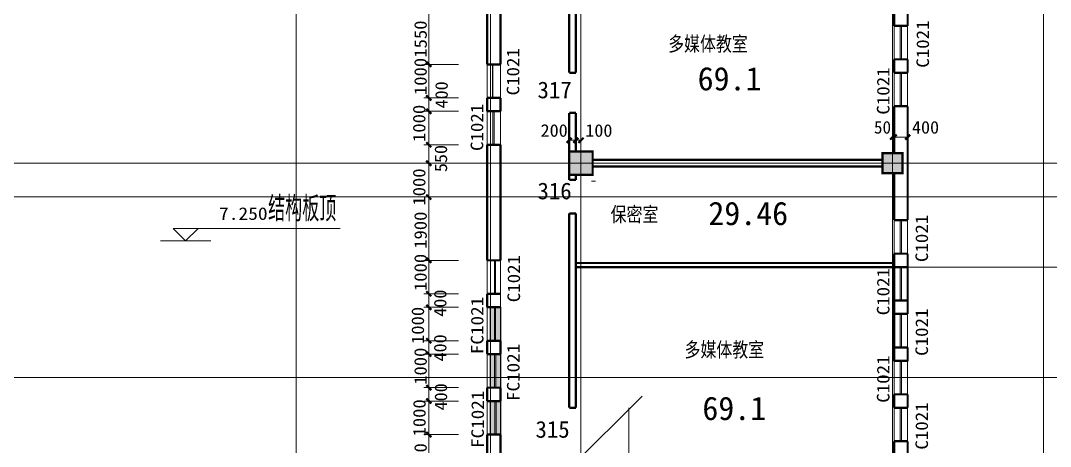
# Model space of a CAD drawing. Extents: x -307567 to 704339, y -10277 to 165507.
# Drawn here: x 149430 to 180165, y 108725 to 121436 of the extents above; entities that cross this region are included whole.
import ezdxf
from ezdxf.enums import TextEntityAlignment as Align

# ---------------------------------------------------------------- set-up
doc = ezdxf.new("R2010")
doc.units = 0
doc.header["$MEASUREMENT"] = 0
doc.layers.add('wode', color=250, linetype='CONTINUOUS', lineweight=0)
doc.layers.add('ziti', color=32, linetype='CONTINUOUS', lineweight=0)
doc.layers.add('中文', color=4, linetype='CONTINUOUS')
doc.styles.add('HZ', font='txt', dxfattribs={"width": 0.7, "height": 5, "bigfont": 'STF:宋体'})
doc.styles.get("Standard").update_dxf_attribs({"font": 'txt', "height": 3})

msp = doc.modelspace()

# ---------------------------------------------------------------- hatches: boundary and pattern name
at = {"layer": '中文'}
h = msp.add_hatch(color=0, dxfattribs=at)
h.paths.add_polyline_path([(163754.59885, 112879.40978), (163607.3839, 112879.40978), (163607.3839, 111879.41923), (163754.59885, 111879.41923)])
h.paths.add_polyline_path([(163607.3839, 112879.40978), (163569.88437, 112879.40978), (163569.88437, 111879.41923), (163607.3839, 111879.41923)])
h.paths.add_polyline_path([(163569.88437, 112879.40978), (163454.6026, 112879.40978), (163454.6026, 111879.41923), (163569.88437, 111879.41923)])
h = msp.add_hatch(color=0, dxfattribs=at)
h.paths.add_polyline_path([(163754.59885, 110779.43603), (163614.37844, 110779.43603), (163614.37844, 110479.43978), (163754.59885, 110479.43978)])
h.paths.add_polyline_path([(163614.37844, 110779.43603), (163576.87891, 110779.43603), (163576.87891, 110479.43978), (163614.37844, 110479.43978)])
h.paths.add_polyline_path([(163576.87891, 110779.43603), (163454.6026, 110779.43603), (163454.6026, 110479.43978), (163576.87891, 110479.43978)])
h.paths.add_polyline_path([(163576.87891, 111479.42117), (163454.6026, 111479.42117), (163454.6026, 110779.43603), (163576.87891, 110779.43603)])
h.paths.add_polyline_path([(163614.37844, 111479.42117), (163576.87891, 111479.42117), (163576.87891, 110779.43603), (163614.37844, 110779.43603)])
h.paths.add_polyline_path([(163754.59885, 111479.42117), (163614.37844, 111479.42117), (163614.37844, 110779.43603), (163754.59885, 110779.43603)])
h.paths.add_polyline_path([(163754.59885, 110079.44173), (163621.37298, 110079.44173), (163621.37298, 109079.45117), (163754.59885, 109079.45117)])
h.paths.add_polyline_path([(163583.87345, 110079.44173), (163454.6026, 110079.44173), (163454.6026, 109079.45117), (163583.87345, 109079.45117)])
h.paths.add_polyline_path([(163621.37298, 110079.44173), (163583.87345, 110079.44173), (163583.87345, 109079.45117), (163621.37298, 109079.45117)])

# ---------------------------------------------------------------- linework, layer by layer
at = {"layer": 'wode', "color": 0}
for p, q in [((157654.69952, 147245.49632), (157654.69952, 95169.51457)), ((163454.6026, 147245.49632), (163454.6026, 95169.51457)), ((166154.56886, 147245.49632), (166154.56886, 95169.51457)), ((175454.45261, 147245.49632), (175454.45261, 95169.51457)), ((179954.39636, 147245.49632), (179954.39636, 95169.51457)), ((161612.47475, 120179.31243), (161612.47475, 121679.29368)), ((175504.4764, 120279.31423), (175504.4764, 121279.30478)), ((175685.71192, 120279.31423), (175685.71192, 121279.30478)), ((175723.21145, 120279.31423), (175723.21145, 121279.30478)), ((175904.44698, 120279.31423), (175904.44698, 121279.30478)), ((161462.47663, 120129.3161), (162501.95338, 120129.3161)), ((161612.47475, 119129.32555), (161612.47475, 120129.3161)), ((163354.62827, 120129.3161), (163354.62827, 117729.3461)), ((163514.14776, 119138.86523), (163514.14776, 120138.85578)), ((163526.6354, 119138.86523), (163526.6354, 120138.85578)), ((163754.59885, 120129.3161), (163754.59885, 117729.3461)), ((175504.4764, 118879.33478), (175504.4764, 119879.31618)), ((175685.71192, 118879.33478), (175685.71192, 119879.31618)), ((175723.21145, 118879.33478), (175723.21145, 119879.31618)), ((175904.44698, 118879.33478), (175904.44698, 119879.31618)), ((161462.47663, 119129.32555), (162501.95338, 119129.32555)), ((161612.47475, 118729.33665), (161612.47475, 119129.32555)), ((161462.47663, 118729.33665), (162501.95338, 118729.33665)), ((161612.47475, 117729.3461), (161612.47475, 118729.33665)), ((163526.6354, 117725.88545), (163526.6354, 118725.876)), ((163564.13493, 117725.88545), (163564.13493, 118725.876)), ((175454.45261, 118107.78375), (175454.45261, 117957.77647)), ((175504.4764, 118107.78375), (175504.4764, 117957.77647)), ((175904.44698, 118107.78375), (175904.44698, 117957.77647)), ((161462.47663, 117729.3461), (162501.95338, 117729.3461)), ((161612.47475, 117179.34993), (161612.47475, 117779.34243)), ((165804.58544, 118012.53348), (165804.58544, 117730.62782)), ((165804.58544, 117862.53536), (166004.57073, 117862.53536)), ((166004.57073, 118012.53348), (166004.57073, 117730.62782)), ((166004.57073, 117862.53536), (166154.56886, 117862.53536)), ((166154.56886, 118012.53348), (166154.56886, 117730.62782)), ((175454.45261, 117957.78563), (175504.4764, 117957.78563)), ((175504.4764, 117957.78563), (175904.44698, 117957.78563)), ((195197.62623, 117179.34993), (118974.00627, 117179.34993)), ((161462.47663, 117179.34993), (162501.95338, 117179.34993)), ((161612.47475, 114279.38923), (161612.47475, 117179.34993)), ((166467.08936, 116641.8597), (166588.08394, 116641.8597)), ((195197.62623, 116179.36853), (118974.00627, 116179.36853)), ((165438.01287, 116179.36853), (164574.27855, 116179.36853)), ((175504.4764, 114479.38367), (175504.4764, 115479.37423)), ((175685.71192, 114479.38367), (175685.71192, 115479.37423)), ((175723.21145, 114479.38367), (175723.21145, 115479.37423)), ((175904.44698, 114479.38367), (175904.44698, 115479.37423)), ((154353.34918, 114857.39103), (153978.35387, 115232.38635)), ((153978.35387, 115232.38635), (158965.31546, 115232.38635)), ((154728.3445, 115232.38635), (154353.34918, 114857.39103)), ((153603.35856, 114857.39103), (155103.33981, 114857.39103)), ((161462.47663, 114279.38923), (162501.95338, 114279.38923)), ((161612.47475, 113279.39867), (161612.47475, 114279.38923)), ((163354.62827, 114279.38923), (163354.62827, 110479.43978)), ((163569.88437, 113279.39867), (163569.88437, 114279.38923)), ((163607.3839, 113279.39867), (163607.3839, 114279.38923)), ((163754.59885, 114279.38923), (163754.59885, 110479.43978)), ((175504.4764, 114079.39478), (175504.4764, 111679.42478)), ((175685.71192, 113079.40423), (175685.71192, 114079.39478)), ((175723.21145, 113079.40423), (175723.21145, 114079.39478)), ((175904.44698, 114079.39478), (175904.44698, 111679.42478)), ((175904.44698, 114079.39478), (195347.62435, 114079.39478)), ((161462.47663, 113279.39867), (162501.95338, 113279.39867)), ((161612.47475, 112879.40978), (161612.47475, 113279.39867)), ((161462.47663, 112879.40978), (162501.95338, 112879.40978)), ((161612.47475, 111879.41923), (161612.47475, 112879.40978)), ((163569.88437, 111879.41923), (163569.88437, 112879.40978)), ((163607.3839, 111879.41923), (163607.3839, 112879.40978)), ((175685.71192, 111679.42478), (175685.71192, 112679.40617)), ((175723.21145, 111679.42478), (175723.21145, 112679.40617)), ((161462.47663, 111879.41923), (162501.95338, 111879.41923)), ((161612.47475, 111479.42117), (161612.47475, 111879.41923)), ((161462.47663, 111479.42117), (162501.95338, 111479.42117)), ((161612.47475, 110479.43978), (161612.47475, 111479.42117)), ((163576.87891, 110479.43978), (163576.87891, 111479.42117)), ((163614.37844, 110479.43978), (163614.37844, 111479.42117)), ((175504.4764, 110279.43617), (175504.4764, 111279.42673)), ((175685.71192, 110279.43617), (175685.71192, 111279.42673)), ((175723.21145, 110279.43617), (175723.21145, 111279.42673)), ((175904.44698, 110279.43617), (175904.44698, 111279.42673)), ((195197.62623, 110779.43603), (118974.00627, 110779.43603)), ((161462.47663, 110479.43978), (162501.95338, 110479.43978)), ((161612.47475, 110079.44173), (161612.47475, 110479.43978)), ((161462.47663, 110079.44173), (162501.95338, 110079.44173)), ((161612.47475, 109079.45117), (161612.47475, 110079.44173)), ((163354.62827, 109079.45117), (163354.62827, 110079.44173)), ((163583.87345, 109079.45117), (163583.87345, 110079.44173)), ((163621.37298, 109079.45117), (163621.37298, 110079.44173)), ((163754.59885, 109079.45117), (163754.59885, 110079.44173)), ((165844.53855, 108091.99403), (167976.40887, 110223.90098)), ((167584.89766, 107179.48103), (167584.89766, 109879.44728)), ((175504.4764, 108879.45673), (175504.4764, 109879.44728)), ((175685.71192, 108879.45673), (175685.71192, 109879.44728)), ((175723.21145, 108879.45673), (175723.21145, 109879.44728)), ((175904.44698, 108879.45673), (175904.44698, 109879.44728)), ((161462.47663, 109079.45117), (162501.95338, 109079.45117)), ((161612.47475, 107179.48103), (161612.47475, 109079.45117))]:
    msp.add_line(p, q, dxfattribs=at)
at = {"layer": 'wode', "color": 0, "const_width": 67.49915}
for points in [[(165804.58544, 125679.24673), (165804.58544, 119879.31618)], [(166004.57073, 124479.26173), (166004.57073, 119879.31618)], [(163354.62827, 120129.3161), (163354.62827, 123229.2804)], [(163754.59885, 120129.3161), (163754.59885, 123229.2804)], [(175504.4764, 121279.30478), (175504.4764, 121679.29368)], [(175904.44698, 121279.30478), (175904.44698, 121679.29368)], [(175904.44698, 121279.30478), (175504.4764, 121279.30478)], [(161537.47569, 120204.31516), (161687.47381, 120054.31704)], [(175504.4764, 119879.31618), (175504.4764, 120279.31423)], [(175904.44698, 120279.31423), (175504.4764, 120279.31423)], [(175904.44698, 119879.31618), (175904.44698, 120279.31423)], [(163354.62827, 120129.3161), (163754.59885, 120129.3161)], [(166004.57073, 119879.31618), (165804.58544, 119879.31618)], [(175904.44698, 119879.31618), (175504.4764, 119879.31618)], [(161537.47569, 119204.32461), (161687.47381, 119054.32649)], [(163354.62827, 119129.32555), (163754.59885, 119129.32555)], [(163354.62827, 118729.33665), (163354.62827, 119129.32555)], [(163754.59885, 118729.33665), (163754.59885, 119129.32555)], [(161537.47569, 118804.33572), (161687.47381, 118654.33759)], [(163354.62827, 118729.33665), (163754.59885, 118729.33665)], [(165804.58544, 117529.35165), (165804.58544, 118679.33118)], [(166004.57073, 118679.33118), (165804.58544, 118679.33118)], [(166004.57073, 117529.35165), (166004.57073, 118679.33118)], [(175504.4764, 117479.34618), (175504.4764, 118879.33478)], [(175904.44698, 118879.33478), (175504.4764, 118879.33478)], [(175904.44698, 117179.34993), (175904.44698, 118879.33478)], [(175379.45354, 117882.78657), (175529.45167, 118032.78469)], [(175429.47733, 117882.78657), (175579.47546, 118032.78469)], [(175829.44792, 117882.78657), (175979.44604, 118032.78469)], [(161537.47569, 117804.34516), (161687.47381, 117654.34704)], [(163354.62827, 117729.3461), (163754.59885, 117729.3461)], [(163354.62827, 114279.38923), (163354.62827, 117728.34819)], [(163754.59885, 114279.38923), (163754.59885, 117728.34819)], [(165729.58637, 117787.53629), (165879.5845, 117937.53442)], [(165929.57167, 117787.53629), (166079.56979, 117937.53442)], [(166079.56979, 117787.53629), (166229.56792, 117937.53442)], [(165804.58544, 117529.35165), (165804.58544, 116829.35735), (166504.58889, 116829.35735), (166504.58889, 117529.35165), (165804.58544, 117529.35165), (165804.58544, 116829.35735)], [(175154.45636, 117479.34618), (175154.45636, 116879.35368), (175754.44886, 116879.35368), (175754.44886, 117479.34618), (175154.45636, 117479.34618), (175154.45636, 116879.35368)], [(161537.47569, 117254.34899), (161687.47381, 117104.35086)], [(166504.58889, 117279.35173), (175154.45636, 117279.35173)], [(166504.58889, 117079.35728), (175154.45636, 117079.35728)], [(175904.44698, 116179.36853), (175904.44698, 117179.34993)], [(165804.58544, 116829.35735), (165804.58544, 116679.35923)], [(166004.57073, 116829.35735), (166004.57073, 116679.35923)], [(175504.4764, 116179.36853), (175504.4764, 116879.35368)], [(166004.57073, 116679.35923), (165804.58544, 116679.35923)], [(161537.47569, 116243.36309), (161687.47381, 116093.36496)], [(175504.4764, 116179.36853), (175504.4764, 115479.37423)], [(175904.44698, 116179.36853), (175904.44698, 115479.37423)], [(165804.58544, 115679.36867), (165804.58544, 109879.44728)], [(166004.57073, 115679.36867), (165804.58544, 115679.36867)], [(166004.57073, 115679.36867), (166004.57073, 109879.44728)], [(175904.44698, 115479.37423), (175504.4764, 115479.37423)], [(161537.47569, 114354.38829), (161687.47381, 114204.39016)], [(175504.4764, 111269.42929), (175504.4764, 114479.38367)], [(175504.4764, 114079.39478), (175504.4764, 114479.38367)], [(175904.44698, 114479.38367), (175504.4764, 114479.38367)], [(175904.44698, 114079.39478), (175904.44698, 114479.38367)], [(175904.44698, 112679.40617), (175904.44698, 114479.38367)], [(163754.59885, 114279.38923), (163354.62827, 114279.38923)], [(175504.4764, 114199.39145), (166004.57073, 114199.39145)], [(175504.4764, 114079.39478), (166004.57073, 114079.39478)], [(175904.44698, 114079.39478), (175504.4764, 114079.39478)], [(161537.47569, 113354.39774), (161687.47381, 113204.39961)], [(163354.62827, 112879.40978), (163354.62827, 113279.39867)], [(163754.59885, 113279.39867), (163354.62827, 113279.39867)], [(163354.62827, 112879.40978), (163354.62827, 113279.39867)], [(175504.4764, 112679.40617), (175504.4764, 113079.40423)], [(175904.44698, 113079.40423), (175504.4764, 113079.40423)], [(175904.44698, 112679.40617), (175904.44698, 113079.40423)], [(161537.47569, 112954.40884), (161687.47381, 112804.41072)], [(163754.59885, 112879.40978), (163354.62827, 112879.40978)], [(175904.44698, 112679.40617), (175504.4764, 112679.40617)], [(161537.47569, 111954.41829), (161687.47381, 111804.42016)], [(163354.62827, 111479.42117), (163354.62827, 111879.41923)], [(163754.59885, 111879.41923), (163354.62827, 111879.41923)], [(163354.62827, 111479.42117), (163354.62827, 111879.41923)], [(163754.59885, 111879.41923), (163754.59885, 111479.42117)], [(161537.47569, 111554.42024), (161687.47381, 111404.42211)], [(175504.4764, 111279.42673), (175504.4764, 111679.42478)], [(175904.44698, 111679.42478), (175504.4764, 111679.42478)], [(175904.44698, 111279.42673), (175904.44698, 111679.42478)], [(175904.44698, 111269.42929), (175904.44698, 111679.42478)], [(163754.59885, 111479.42117), (163354.62827, 111479.42117)], [(175904.44698, 111279.42673), (175504.4764, 111279.42673)], [(161537.47569, 110554.43884), (161687.47381, 110404.44072)], [(163354.62827, 110079.44173), (163354.62827, 110479.43978)], [(163754.59885, 110479.43978), (163354.62827, 110479.43978)], [(163354.62827, 110079.44173), (163354.62827, 110479.43978)], [(163754.59885, 110079.44173), (163754.59885, 110479.43978)], [(163754.59885, 110079.44173), (163754.59885, 110479.43978)], [(161537.47569, 110154.44079), (161687.47381, 110004.44266)], [(163754.59885, 110079.44173), (163354.62827, 110079.44173)], [(175504.4764, 109879.44728), (175504.4764, 110279.43617)], [(175904.44698, 110279.43617), (175504.4764, 110279.43617)], [(175904.44698, 109879.44728), (175904.44698, 110279.43617)], [(166004.57073, 109879.44728), (165804.58544, 109879.44728)], [(175904.44698, 109879.44728), (175504.4764, 109879.44728)], [(161537.47569, 109154.45024), (161687.47381, 109004.45211)], [(163754.59885, 109079.45117), (163354.62827, 109079.45117)], [(163354.62827, 107629.4754), (163354.62827, 109079.45117)], [(163754.59885, 107429.4718), (163754.59885, 109079.45117)], [(175504.4764, 107479.47728), (175504.4764, 108879.45673)], [(175904.44698, 108879.45673), (175504.4764, 108879.45673)], [(175904.44698, 107179.48103), (175904.44698, 108879.45673)]]:
    msp.add_lwpolyline(points, dxfattribs=at)
at = {"layer": 'wode', "color": 0}
for points in [[(165804.58544, 117529.35165), (166504.58889, 117529.35165), (165804.58544, 116829.35735), (166504.58889, 116829.35735)], [(175154.45636, 117479.34618), (175754.44886, 117479.34618), (175154.45636, 116879.35368), (175754.44886, 116879.35368)]]:
    msp.add_solid(points, dxfattribs=at)
at = {"layer": '中文', "color": 0}
for points in [[(163454.6026, 112879.40978), (163754.59885, 112879.40978), (163754.59885, 111879.41923), (163454.6026, 111879.41923)], [(163454.6026, 111479.42117), (163754.59885, 111479.42117), (163754.59885, 110479.43978), (163454.6026, 110479.43978)], [(163454.6026, 110079.44173), (163754.59885, 110079.44173), (163754.59885, 109079.45117), (163454.6026, 109079.45117)]]:
    msp.add_lwpolyline(points, close=True, dxfattribs=at)

# ---------------------------------------------------------------- texts
at = {"layer": 'wode', "color": 0}
for s, width, p, p2 in [('1550', 0.93474, (161552.45353, 120329.31055), (161552.45353, 121439.30034)), ('C1021', 0.980872, (176541.93901, 120029.3143), (176541.93901, 121439.30034)), ('C1021', 0.980872, (164314.12555, 119203.3267), (164314.12555, 120613.31274)), ('1000', 1.044709, (161552.45353, 119213.32413), (161552.45353, 120323.31392)), ('C1021', 0.980872, (175361.9855, 118629.33485), (175361.9855, 120039.32089)), ('400', 0.925708, (162178.44668, 118813.33524), (162178.44668, 119623.31962)), ('1000', 1.044709, (161511.47504, 117813.34469), (161511.47504, 118923.33447)), ('C1021', 0.980872, (163237.11265, 117544.3478), (163237.11265, 118954.33384)), ('550', 0.864004, (162158.67154, 116913.35594), (162158.67154, 117723.34947)), ('1000', 1.044709, (161511.47504, 115913.36538), (161511.47504, 117023.35517)), ('1900', 0.98667, (161552.45353, 114624.38308), (161552.45353, 115734.37287)), ('C1021', 0.980866, (176511.94671, 114229.3929), (176511.94671, 115639.36979)), ('1000', 1.044709, (161552.45353, 113363.39726), (161552.45353, 114473.38705)), ('C1021', 0.980866, (164336.09793, 113029.4079), (164336.09793, 114439.38479)), ('C1021', 0.980872, (175361.9855, 112639.40728), (175361.9855, 114049.39332)), ('400', 0.925708, (162139.15274, 112595.91112), (162139.15274, 113405.89551)), ('FC1021', 0.94345, (163244.10719, 111479.42117), (163244.10719, 113189.40346)), ('1000', 1.044701, (161471.4853, 111781.4224), (161471.4853, 112891.40304)), ('C1021', 0.980872, (176511.94671, 111429.42485), (176511.94671, 112839.41089)), ('400', 0.925708, (162138.45695, 111260.42977), (162138.45695, 112070.41415)), ('1000', 1.044701, (161552.45353, 110563.43836), (161552.45353, 111673.41899)), ('FC1021', 0.94345, (164321.12009, 110079.44173), (164321.12009, 111789.42401)), ('C1021', 0.980866, (175361.9855, 110029.4454), (175361.9855, 111439.42228)), ('400', 0.925718, (162160.46595, 109799.70584), (162160.46595, 110609.69938)), ('FC1021', 0.943445, (163257.10751, 108679.46228), (163257.10751, 110389.43541)), ('1000', 1.044709, (161518.46958, 109022.34129), (161518.46958, 110132.33108)), ('C1021', 0.980872, (176511.94671, 108629.4568), (176511.94671, 110039.44284)), ('1450', 0.93474, (161552.45353, 107711.46901), (161552.45353, 108821.45879))]:
    msp.add_text(s, height=374.995313, rotation=90, dxfattribs=dict(at, width=width)).set_placement(p, p2, align=Align.FIT)
for s, width, p, p2 in [('200', 0.925698, (164949.60345, 117967.53587), (165759.57868, 117967.53587)), ('100', 1.07998, (166283.58336, 117967.53587), (167093.55858, 117967.53587)), ('50', 0.906706, (174899.46687, 118062.78615), (175409.48247, 118062.78615)), ('400', 0.925698, (176033.46148, 118062.78615), (176843.43671, 118062.78615)), ('   7.250 ', 0.85224, (154482.36368, 115487.38499), (157092.31641, 115487.38499))]:
    msp.add_text(s, height=374.995313, dxfattribs=dict(at, width=width)).set_placement(p, p2, align=Align.FIT)
at = {"layer": 'ziti', "color": 0, "style": 'HZ', "width": 0.476807}
msp.add_text('结构板顶', height=749.990625, dxfattribs=at).set_placement((156817.4053, 115442.15851), (158851.75487, 115442.15851), align=Align.FIT)
at = {"layer": '中文', "attachment_point": 1}
for s, insert, char_height, width in [('{\\Ftxt,stf:宋体|c134;\\C0;多媒体教室}', (168757.40499, 120974.83279), 500, 5665.5115268), ('69.1', (169636.84887, 120052.59081), 700, 2215.5778164), ('{\\fFangSong_GB2312|b1|i0|c134|p49;\\C1;317}', (164858.07171, 119616.84101), 500, 6011.5625187), ('{\\fFangSong_GB2312|b1|i0|c134|p49;\\C1;316}', (164856.25039, 116601.50581), 500, 6011.5625187), ('{\\Ftxt,stf:宋体|c134;\\C0;保密室}', (167039.12336, 115883.3189), 500, 5665.5115268), ('29.46', (169956.9977, 116030.61669), 700, 2072.6376161), ('{\\Ftxt,stf:宋体|c134;\\C0;多媒体教室}', (169246.39147, 111846.25233), 500, 5665.5115268), ('69.1', (169778.32362, 110212.17571), 700, 2215.5754604), ('{\\fFangSong_GB2312|b1|i0|c134|p49;\\C1;315}', (164797.08053, 109483.85986), 500, 6011.5625187)]:
    msp.add_mtext(s, dxfattribs=dict(at, insert=insert, char_height=char_height, width=width))

doc.saveas('drawing.dxf')
